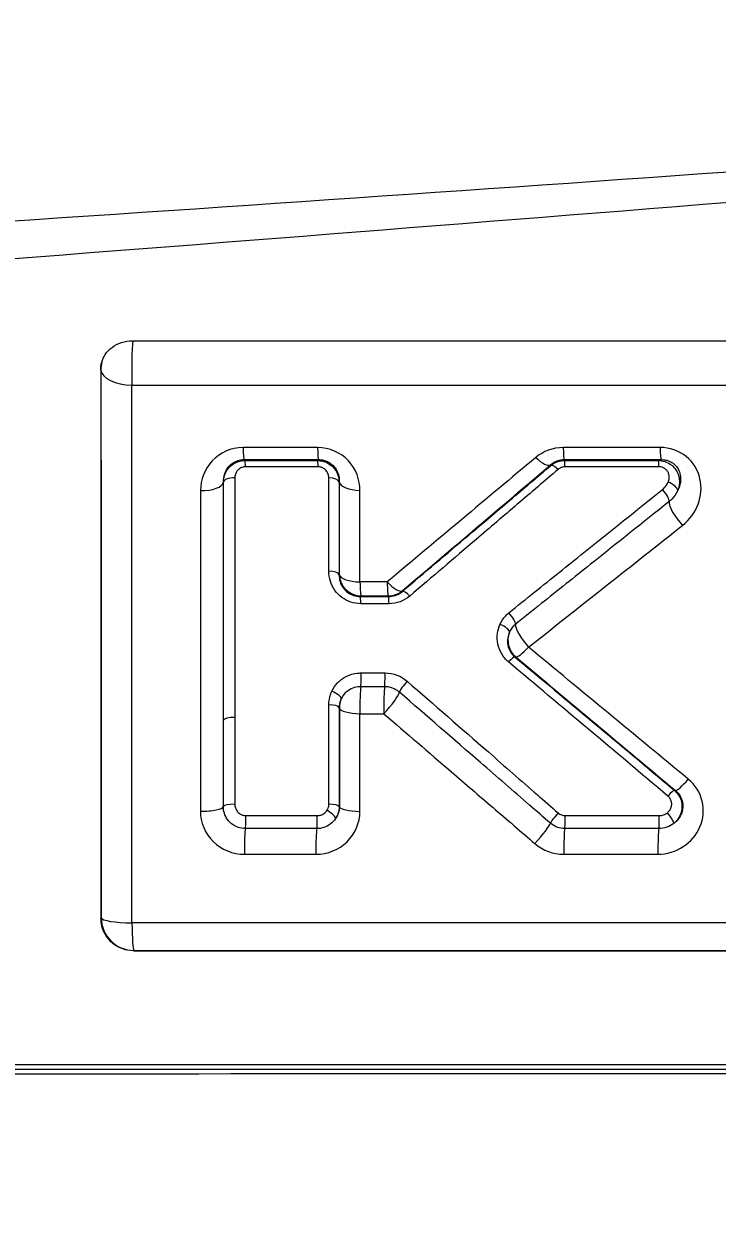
# Model space of a CAD drawing. Header units: millimetres. Extents: x 0 to 594, y 0 to 532.
# Drawn here: x 169.342 to 170.932, y 330.574 to 333.298 of the extents above; entities that cross this region are included whole.
import ezdxf
from ezdxf.lldxf.tags import DXFTag

# ---------------------------------------------------------------- set-up
doc = ezdxf.new("R2010")
doc.units = ezdxf.units.MM
for name, color, linetype, true_color in [('1', 7, 'Continuous', 0xffffff), ('10', 7, 'Continuous', 0xffffff), ('11', 7, 'Continuous', 0xffffff), ('4', 7, 'Continuous', 0xffffff)]:
    doc.layers.add(name, color=color, linetype=linetype, true_color=true_color)
doc.styles.add('iso-1', font='isocp.shx')
tags = doc.linetypes.add('DASHED', pattern=[25.72, 12.86, -12.86]).pattern_tags.tags
tags[6:7] = [DXFTag(74, 4), DXFTag(75, 0), DXFTag(340, '0'), DXFTag(46, 0.0), DXFTag(50, 0.0), DXFTag(44, 0.0), DXFTag(45, 0.0)]
tags[4:5] = [DXFTag(74, 4), DXFTag(75, 0), DXFTag(340, '0'), DXFTag(46, 0.0), DXFTag(50, 0.0), DXFTag(44, 0.0), DXFTag(45, 0.0)]
doc.dimstyles.get("Standard").update_dxf_attribs({"dimtxt": 0.18, "dimasz": 0.18, "dimexe": 0.18, "dimexo": 0.0625, "dimgap": 0.09, "dimtad": 0, "dimtih": 1, "dimtoh": 1, "dimdec": 4, "dimzin": 0, "dimdsep": 46, "dimtxsty": 'Standard', "dimcen": 0.09, "dimadec": 0, "dimazin": 0, "dimtfac": 1, "dimtdec": 4, "dimtofl": 0, "dimtmove": 0, "dimatfit": 3, "dimfxl": 1, "dimtolj": 1, "dimtzin": 0, "dimarcsym": 0})

# ---------------------------------------------------------------- blocks, each defined once
blk = doc.blocks.new('_U0')
at = {"layer": '1', "color": 250, "lineweight": 13}
for p, q in [((163.104778, 323.899195), (163.104778, 366.111489)), ((195.854778, 334.849195), (195.854778, 366.111489)), ((163.104778, 364.611489), (195.854778, 364.611489))]:
    blk.add_line(p, q, dxfattribs=at)
at = {"layer": '1', "color": 250, "lineweight": 18}
for points in [[(163.104778, 364.611489), (166.604776, 365.072273), (166.604779, 364.150705), (163.104778, 364.611489)], [(195.854778, 364.611489), (192.35478, 364.150705), (192.354776, 365.072273), (195.854778, 364.611489)]]:
    blk.add_solid(points, dxfattribs=at)
at = {"layer": '1', "color": 250, "linetype": 'Continuous', "lineweight": 18, "insert": (177.088725, 365.182542), "char_height": 3.5, "attachment_point": 7, "line_spacing_factor": 0.963855, "style": 'iso-1'}
blk.add_mtext('\\W0.6850;655', dxfattribs=at)

msp = doc.modelspace()

# ---------------------------------------------------------------- linework, layer by layer
at = {"layer": '1', "color": 250, "linetype": 'Continuous', "lineweight": 13}
msp.add_arc((163.10478, 409.45204), 121.09098, 275, 90, dxfattribs=at)
at = {"layer": '10', "color": 250, "linetype": 'Continuous', "lineweight": 18}
msp.add_arc((163.10478, 284.3992), 72.5978, 295, 185, dxfattribs=at)
at = {"layer": '11', "color": 250, "linetype": 'DASHED', "lineweight": 18}
msp.add_line((163.10478, 330.8992), (195.85478, 330.8992), dxfattribs=at)
at = {"layer": '4', "color": 250, "linetype": 'Continuous', "lineweight": 13}
for centre, major_axis, ratio, start_param, end_param in [((169.59378, 332.5047), (0, 0.075), 0.057389, 0.5119337, 2.0729245), ((169.59378, 332.5047), (-0.05216, -0.05389), 0.99719, 5.2610538, 5.5096442), ((169.59378, 332.5047), (-0.075, -0.00005), 0.481888, 0.0597639, 1.5201271), ((169.84728, 332.34762), (0, -0.05), 0.056519, 5.1717318, 6.2307416), ((170.0181, 332.34762), (0, -0.05), 0.056, 5.1717295, 6.2307431), ((170.58164, 332.34762), (0, -0.05), 0.054117, 5.1713679, 6.2307485), ((170.80366, 332.34762), (0, -0.05), 0.053301, 5.1710715, 6.2307508), ((170.51842, 332.32428), (0.03237, -0.03811), 0.335772, 5.0185566, 6.227595), ((169.84916, 332.27057), (0, -0.025), 0.056505, 2.0078142, 3.0891489), ((170.01578, 332.27057), (0, -0.025), 0.05603, 2.007808, 3.0891503), ((170.56638, 332.26475), (-0.01617, 0.01907), 0.323998, 5.0061595, 6.227837), ((170.58219, 332.27057), (0, 0.025), 0.054225, 5.1490917, 6.2307482), ((170.79746, 332.27057), (0, 0.025), 0.053462, 5.1488496, 6.2307504), ((169.74989, 332.24739), (-0.05, 0.00002), 0.417755, 1.5193377, 3.0839575), ((169.82479, 332.24553), (0.025, -0.00001), 0.417285, 1.5195212, 3.0839713), ((170.04014, 332.24568), (-0.025, -0.00001), 0.417274, 3.1992137, 4.6613257), ((170.11549, 332.248), (-0.05, -0.00002), 0.417856, 0.0576381, 1.5199635), ((170.81856, 332.23579), (0.02276, -0.01034), 0.399926, 0.1257121, 1.6979978), ((170.80545, 332.21882), (0.01558, -0.01955), 0.306299, 0.2882785, 1.8646894), ((170.85536, 332.16664), (-0.03127, 0.03902), 0.297411, 0.2874046, 1.8525891), ((170.04022, 332.03313), (0.025, 0.00001), 0.362061, 0.0561747, 1.5184137), ((170.11556, 332.03515), (-0.05, -0.00001), 0.362559, 0.0561864, 1.5186155), ((170.11556, 332.03515), (0.03567, -0.03504), 0.997328, 3.9401352, 5.4846428), ((170.11556, 332.03515), (0, -0.05), 0.05584, 5.0828882, 6.2306791), ((170.178, 332.03515), (0.03237, -0.03811), 0.282355, 4.9571848, 6.2286024), ((170.178, 332.03515), (0, -0.05), 0.055674, 5.0828635, 6.2306712), ((170.178, 332.03515), (0.04709, 0.01681), 0.998452, 4.3670755, 5.0577024), ((170.22604, 331.97608), (-0.01617, 0.01907), 0.271362, 4.9451769, 6.2287822), ((170.11365, 331.95853), (0, 0.025), 0.055883, 5.0616844, 6.2307434), ((170.17839, 331.95853), (0, 0.025), 0.055717, 5.0616606, 6.2307439), ((170.4532, 331.93807), (0.01559, -0.01955), 0.257385, 0.227382, 1.8039012), ((170.43267, 331.91131), (0.02298, -0.00985), 0.324708, 0.0808869, 1.6530928), ((170.50216, 331.88366), (-0.03126, 0.03902), 0.248295, 0.2268146, 1.7918931), ((170.50216, 331.88366), (0.00003, -0.05), 0.996613, 4.3341296, 5.5933252), ((170.50216, 331.88366), (-0.03209, -0.03835), 0.174209, 0.0531737, 1.2862196), ((170.45249, 331.82577), (0.01603, 0.01918), 0.163159, 0.0530717, 1.2977223), ((170.11441, 331.80073), (0, 0.025), 0.055963, 3.4382957, 5.0185545), ((170.16908, 331.80073), (0, 0.025), 0.055832, 3.438328, 5.0185299), ((170.2201, 331.78185), (0.01637, 0.01889), 0.15937, 1.3088923, 2.8848659), ((170.0472, 331.75924), (-0.02265, 0.01058), 0.286949, 3.2143529, 4.7868042), ((170.11563, 331.72901), (0, -0.05), 0.055995, 3.4381464, 4.9992276), ((170.17031, 331.72901), (0, -0.05), 0.055866, 3.4381073, 4.9992017), ((170.17031, 331.72901), (-0.03284, -0.03771), 0.150082, 1.3196313, 2.8852521), ((170.0403, 331.72827), (-0.025, -0.00001), 0.283163, 3.1961891, 4.6584234), ((170.11563, 331.72901), (-0.03502, -0.03568), 0.997229, 5.071592, 5.5027788), ((170.11563, 331.72901), (0.05, 0.00001), 0.28332, 3.1961918, 4.6585953), ((169.82462, 331.69937), (0.025, -0.00001), 0.27582, 1.5163872, 3.0871177), ((170.8687, 331.57692), (0.03209, 0.03834), 0.11889, 3.1943269, 4.4903311), ((170.81802, 331.52024), (0.01603, 0.01918), 0.108622, 0.0526718, 1.3598447), ((169.82459, 331.50163), (0.025, 0), 0.224937, 1.5155331, 3.0862652), ((170.04035, 331.5015), (-0.025, 0), 0.224765, 3.1953288, 4.6574675), ((169.7497, 331.50257), (-0.05, 0.00001), 0.225219, 1.5154022, 3.0862615), ((169.84982, 331.47568), (0, 0.025), 0.056691, 3.351813, 4.9320492), ((170.01379, 331.47568), (0, 0.025), 0.056366, 3.3518321, 4.9319542), ((170.03616, 331.48779), (-0.02076, 0.01392), 0.214713, 3.2161366, 4.7898747), ((170.11568, 331.50199), (0.05, 0.00001), 0.224846, 3.1953298, 4.6576311), ((170.56635, 331.48168), (0.01638, 0.01889), 0.105092, 1.3688077, 2.9448892), ((170.5824, 331.47568), (0, -0.025), 0.054972, 0.2098325, 1.7900032), ((170.79823, 331.47568), (0, -0.025), 0.054335, 0.2097066, 1.7898566), ((170.81691, 331.48224), (0.01545, -0.01965), 0.178738, 0.1339708, 1.7106585), ((170.51699, 331.42713), (-0.03283, -0.03771), 0.09561, 1.3795719, 2.9450807), ((169.8507, 331.40233), (0, -0.05), 0.056736, 3.3516302, 4.9127435), ((170.01467, 331.40233), (0, -0.05), 0.056412, 3.351588, 4.9126353), ((170.58326, 331.40233), (0, -0.05), 0.055021, 3.3511823, 4.9122583), ((170.79908, 331.40233), (0, -0.05), 0.054385, 3.3510638, 4.9121139), ((169.59427, 331.24689), (-0.075, -0.00001), 0.15853, 0.0530311, 1.5141577), ((169.59427, 331.24689), (0.05318, -0.05289), 0.997296, 3.9341363, 5.4906417), ((169.59427, 331.24689), (0, 0.075), 0.057305, 1.729757, 3.0891465)]:
    msp.add_ellipse(centre, major_axis=major_axis, ratio=ratio, start_param=start_param, end_param=end_param, dxfattribs=at)
for points, knots in [([(159.85478, 332.75211), (160.51105, 332.69023), (161.16689, 332.65177), (162.47791, 332.6072), (163.13312, 332.60115), (165.09821, 332.61697), (166.4083, 332.67239), (169.02181, 332.82027), (170.32622, 332.91339), (172.93681, 333.09726), (174.24287, 333.18874), (175.55238, 333.25528)], [0, 0, 0, 0, 0.125, 0.125, 0.25, 0.25, 0.5, 0.5, 0.75, 0.75, 1, 1, 1, 1]), ([(175.55274, 333.22537), (174.24325, 333.14831), (172.93771, 333.04535), (170.32857, 332.83703), (169.02512, 332.73087), (166.41326, 332.55348), (165.10402, 332.4815), (163.13841, 332.43703), (162.48274, 332.43291), (161.16999, 332.45559), (160.51292, 332.48235), (159.85478, 332.53117)], [0, 0, 0, 0, 0.25, 0.25, 0.5, 0.5, 0.75, 0.75, 0.875, 0.875, 1, 1, 1, 1]), ([(169.84475, 332.32545), (169.81706, 332.32545), (169.7913, 332.31341), (169.75634, 332.27583), (169.74732, 332.25163), (169.74731, 332.22653)], [0, 0, 0, 0, 0.5, 0.5, 1, 1, 1, 1]), ([(170.01559, 332.32545), (169.98125, 332.32545), (169.94691, 332.32545), (169.88996, 332.32545), (169.86736, 332.32545), (169.84475, 332.32545)], [0, 0, 0, 0, 0.6030485, 0.6030485, 1, 1, 1, 1]), ([(170.11295, 332.22713), (170.11295, 332.2517), (170.10397, 332.27621), (170.06898, 332.31358), (170.04267, 332.32545), (170.01559, 332.32545)], [0, 0, 0, 0, 0.5, 0.5, 1, 1, 1, 1]), ([(170.80127, 332.32548), (170.75922, 332.32548), (170.71718, 332.32547), (170.64316, 332.32547), (170.61118, 332.32547), (170.57921, 332.32547)], [0, 0, 0, 0, 0.568039, 0.568039, 1, 1, 1, 1]), ([(170.8529, 332.14686), (170.88574, 332.17282), (170.90156, 332.21509), (170.88839, 332.27306), (170.87757, 332.29155), (170.84484, 332.318), (170.82319, 332.32548), (170.80127, 332.32548)], [0, 0, 0, 0, 0.5, 0.5, 0.75, 0.75, 1, 1, 1, 1]), ([(169.7998, 332.24617), (169.79964, 332.25271), (169.80062, 332.25925), (169.8049, 332.27142), (169.80815, 332.2772), (169.81541, 332.28528), (169.81861, 332.28808), (169.82399, 332.29152), (169.82578, 332.29251), (169.83105, 332.29497), (169.83481, 332.2962), (169.84043, 332.29723), (169.84215, 332.29745), (169.84496, 332.29765), (169.84605, 332.29769), (169.84714, 332.29769)], [0, 0, 0, 0, 0.2813205, 0.2813205, 0.552653, 0.552653, 0.7118866, 0.7118866, 0.7834918, 0.7834918, 0.9122757, 0.9122757, 0.9664244, 0.9664244, 1, 1, 1, 1]), ([(169.84714, 332.29769), (169.86974, 332.29769), (169.89234, 332.29769), (169.94928, 332.29769), (169.98362, 332.29769), (170.01796, 332.29769)], [0, 0, 0, 0, 0.396946, 0.396946, 1, 1, 1, 1]), ([(170.01796, 332.29769), (170.0218, 332.29771), (170.02579, 332.29725), (170.03057, 332.29606), (170.03158, 332.29578), (170.03659, 332.29417), (170.04038, 332.29233), (170.04432, 332.28976), (170.04493, 332.28934), (170.04965, 332.28592), (170.05308, 332.2824), (170.05902, 332.27433), (170.06136, 332.2696), (170.06489, 332.25891), (170.06572, 332.25278), (170.06557, 332.24678)], [0, 0, 0, 0, 0.1276519, 0.1276519, 0.1617749, 0.1617749, 0.3017253, 0.3017253, 0.3281373, 0.3281373, 0.5115151, 0.5115151, 0.7289626, 0.7289626, 1, 1, 1, 1]), ([(170.51597, 332.30243), (170.45972, 332.2553), (170.40318, 332.20793), (170.28964, 332.11278), (170.23263, 332.06501), (170.1754, 332.01705)], [0, 0, 0, 0, 0.5001709, 0.5001709, 1, 1, 1, 1]), ([(170.55003, 332.28563), (170.5539, 332.28905), (170.5586, 332.29211), (170.56759, 332.29572), (170.57157, 332.2968), (170.57664, 332.29743), (170.57758, 332.29752), (170.57951, 332.29765), (170.5805, 332.29768), (170.5815, 332.29769)], [0, 0, 0, 0, 0.5095493, 0.5095493, 0.8468607, 0.8468607, 0.9221479, 0.9221479, 1, 1, 1, 1]), ([(170.5815, 332.29769), (170.61346, 332.29769), (170.64543, 332.29769), (170.71944, 332.29769), (170.76148, 332.29769), (170.80352, 332.29769)], [0, 0, 0, 0, 0.431962, 0.431962, 1, 1, 1, 1]), ([(170.80352, 332.29769), (170.80721, 332.29772), (170.81106, 332.29735), (170.81592, 332.29626), (170.81707, 332.29595), (170.82173, 332.29452), (170.82514, 332.29297), (170.82915, 332.29051), (170.8301, 332.28987), (170.8349, 332.28634), (170.83811, 332.28292), (170.84344, 332.2752), (170.84541, 332.27073), (170.84814, 332.26091), (170.84862, 332.25544), (170.84793, 332.24385), (170.84645, 332.23767), (170.84334, 332.23008), (170.84254, 332.22836), (170.84166, 332.22667)], [0, 0, 0, 0, 0.0958495, 0.0958495, 0.1253897, 0.1253897, 0.2189804, 0.2189804, 0.249296, 0.249296, 0.3806845, 0.3806845, 0.5337594, 0.5337594, 0.7182902, 0.7182902, 0.9354034, 0.9354034, 1, 1, 1, 1]), ([(169.85044, 332.28115), (169.84788, 332.28115), (169.84529, 332.28073), (169.84052, 332.27915), (169.83827, 332.27797), (169.83423, 332.27502), (169.83242, 332.27317), (169.82932, 332.26891), (169.82807, 332.26639), (169.82647, 332.26126), (169.82607, 332.2586), (169.82607, 332.25595)], [0, 0, 0, 0, 0.1869948, 0.1869948, 0.3736149, 0.3736149, 0.569641, 0.569641, 0.7883546, 0.7883546, 1, 1, 1, 1]), ([(169.84923, 332.29554), (169.87183, 332.29554), (169.89443, 332.29554), (169.94997, 332.29554), (169.98291, 332.29554), (170.01585, 332.29554)], [0, 0, 0, 0, 0.4069458, 0.4069458, 1, 1, 1, 1]), ([(170.01705, 332.28115), (169.99445, 332.28115), (169.97184, 332.28115), (169.91631, 332.28115), (169.88337, 332.28115), (169.85044, 332.28115)], [0, 0, 0, 0, 0.4069454, 0.4069454, 1, 1, 1, 1]), ([(170.04141, 332.2561), (170.04141, 332.25918), (170.04086, 332.26231), (170.03867, 332.26817), (170.03697, 332.27099), (170.03279, 332.27552), (170.03034, 332.27738), (170.02527, 332.27986), (170.02265, 332.28064), (170.01903, 332.28109), (170.01803, 332.28115), (170.01705, 332.28115)], [0, 0, 0, 0, 0.2511634, 0.2511634, 0.5035557, 0.5035557, 0.730416, 0.730416, 0.9276318, 0.9276318, 1, 1, 1, 1]), ([(170.20973, 331.9966), (170.26692, 332.04517), (170.32388, 332.09356), (170.43733, 332.18991), (170.49383, 332.2379), (170.55003, 332.28563)], [0, 0, 0, 0, 0.4998066, 0.4998066, 1, 1, 1, 1]), ([(170.21017, 331.99536), (170.26107, 332.03853), (170.31181, 332.08157), (170.39388, 332.15117), (170.42533, 332.17785), (170.48807, 332.23106), (170.51937, 332.2576), (170.55058, 332.28407)], [0, 0, 0, 0, 0.4449648, 0.4449648, 0.7224818, 0.7224818, 1, 1, 1, 1]), ([(170.56761, 332.27528), (170.53642, 332.24865), (170.50513, 332.22194), (170.44242, 332.16839), (170.41098, 332.14155), (170.32894, 332.0715), (170.27823, 332.0282), (170.22734, 331.98475)], [0, 0, 0, 0, 0.2775262, 0.2775262, 0.5550443, 0.5550443, 1, 1, 1, 1]), ([(170.55058, 332.28407), (170.55155, 332.28488), (170.55256, 332.28566), (170.55765, 332.28928), (170.56223, 332.29158), (170.57189, 332.29472), (170.5771, 332.29554), (170.58226, 332.29554)], [0, 0, 0, 0, 0.1104738, 0.1104738, 0.5499283, 0.5499283, 1, 1, 1, 1]), ([(170.58342, 332.28114), (170.58083, 332.28114), (170.57821, 332.28071), (170.57338, 332.27911), (170.57111, 332.27792), (170.56859, 332.27609), (170.56809, 332.27569), (170.56761, 332.27528)], [0, 0, 0, 0, 0.4439497, 0.4439497, 0.886751, 0.886751, 1, 1, 1, 1]), ([(170.58226, 332.29554), (170.62205, 332.29554), (170.66184, 332.29554), (170.7336, 332.29554), (170.76557, 332.29554), (170.79753, 332.29554)], [0, 0, 0, 0, 0.5545122, 0.5545122, 1, 1, 1, 1]), ([(170.79868, 332.28114), (170.76671, 332.28114), (170.73474, 332.28114), (170.66299, 332.28114), (170.6232, 332.28114), (170.58342, 332.28114)], [0, 0, 0, 0, 0.4454873, 0.4454873, 1, 1, 1, 1]), ([(170.79753, 332.29554), (170.80243, 332.29551), (170.80736, 332.29475), (170.81667, 332.29182), (170.82115, 332.28961), (170.82902, 332.2841), (170.83251, 332.28077), (170.8384, 332.27321), (170.84082, 332.26887), (170.84439, 332.25939), (170.84545, 332.2541), (170.84591, 332.24301), (170.84512, 332.23705), (170.84289, 332.22983), (170.84231, 332.22824), (170.84166, 332.22667)], [0, 0, 0, 0, 0.1498957, 0.1498957, 0.3005805, 0.3005805, 0.4474291, 0.4474291, 0.5994145, 0.5994145, 0.7645977, 0.7645977, 0.9477177, 0.9477177, 1, 1, 1, 1]), ([(170.81978, 332.24613), (170.82014, 332.24693), (170.82046, 332.24775), (170.82172, 332.25142), (170.82223, 332.25445), (170.8222, 332.2601), (170.82178, 332.26279), (170.82014, 332.26762), (170.81901, 332.26983), (170.81616, 332.27367), (170.81445, 332.27537), (170.81056, 332.27817), (170.80832, 332.27929), (170.80364, 332.28077), (170.80113, 332.28114), (170.79868, 332.28114)], [0, 0, 0, 0, 0.0553451, 0.0553451, 0.2478486, 0.2478486, 0.4179436, 0.4179436, 0.5698729, 0.5698729, 0.7125338, 0.7125338, 0.8564502, 0.8564502, 1, 1, 1, 1]), ([(170.04152, 332.04217), (170.04151, 332.07084), (170.0415, 332.09938), (170.04146, 332.17089), (170.04144, 332.21367), (170.04141, 332.2561)], [0, 0, 0, 0, 0.3971313, 0.3971313, 1, 1, 1, 1]), ([(170.0651, 332.24629), (170.06512, 332.20412), (170.06513, 332.16159), (170.06516, 332.09052), (170.06517, 332.06215), (170.06518, 332.03365)], [0, 0, 0, 0, 0.6028669, 0.6028669, 1, 1, 1, 1]), ([(170.06557, 332.24678), (170.06558, 332.21902), (170.06559, 332.19112), (170.06561, 332.12041), (170.06563, 332.07741), (170.06564, 332.03412)], [0, 0, 0, 0, 0.3966629, 0.3966629, 1, 1, 1, 1]), ([(170.80667, 332.22905), (170.80813, 332.23022), (170.8095, 332.23147), (170.81455, 332.23672), (170.8176, 332.2413), (170.81978, 332.24613)], [0, 0, 0, 0, 0.2509239, 0.2509239, 1, 1, 1, 1]), ([(170.11296, 332.01705), (170.11296, 332.05982), (170.11296, 332.1023), (170.11296, 332.17215), (170.11296, 332.19972), (170.11295, 332.22713)], [0, 0, 0, 0, 0.6033415, 0.6033415, 1, 1, 1, 1]), ([(170.45449, 331.94649), (170.47429, 331.96238), (170.49407, 331.97826), (170.55151, 332.02436), (170.58912, 332.05454), (170.68688, 332.13298), (170.7469, 332.18112), (170.80667, 332.22905)], [0, 0, 0, 0, 0.1674743, 0.1674743, 0.4869574, 0.4869574, 1, 1, 1, 1]), ([(170.84166, 332.22667), (170.83845, 332.21959), (170.83394, 332.2129), (170.82643, 332.20514), (170.82432, 332.20321), (170.82208, 332.20143)], [0, 0, 0, 0, 0.7404888, 0.7404888, 1, 1, 1, 1]), ([(170.82208, 332.20143), (170.76225, 332.15367), (170.70215, 332.1057), (170.60428, 332.02756), (170.56664, 331.99749), (170.50913, 331.95157), (170.48934, 331.93576), (170.46952, 331.91993)], [0, 0, 0, 0, 0.5130576, 0.5130576, 0.8325343, 0.8325343, 1, 1, 1, 1]), ([(170.49956, 331.86753), (170.57232, 331.92504), (170.6448, 331.98234), (170.7624, 332.07531), (170.80772, 332.11114), (170.8529, 332.14686)], [0, 0, 0, 0, 0.6135471, 0.6135471, 1, 1, 1, 1]), ([(170.11496, 331.96709), (170.10725, 331.96709), (170.0994, 331.96834), (170.08475, 331.97318), (170.07775, 331.97684), (170.06546, 331.98595), (170.06002, 331.99154), (170.05101, 332.00415), (170.04745, 332.01139), (170.04272, 332.02639), (170.04153, 332.03434), (170.04152, 332.04217)], [0, 0, 0, 0, 0.1937122, 0.1937122, 0.3876449, 0.3876449, 0.5830168, 0.5830168, 0.7897889, 0.7897889, 1, 1, 1, 1]), ([(170.06518, 332.03365), (170.06512, 332.02845), (170.06584, 332.02314), (170.06889, 332.0131), (170.07119, 332.00826), (170.07713, 331.99983), (170.08071, 331.99608), (170.08888, 331.98998), (170.09355, 331.98753), (170.10333, 331.98431), (170.1086, 331.98348), (170.11372, 331.9835)], [0, 0, 0, 0, 0.2197351, 0.2197351, 0.4305993, 0.4305993, 0.6242769, 0.6242769, 0.8125514, 0.8125514, 1, 1, 1, 1]), ([(170.17846, 331.9835), (170.18353, 331.9835), (170.18863, 331.98433), (170.19416, 331.98613), (170.195, 331.98643), (170.20115, 331.9888), (170.20605, 331.9918), (170.21017, 331.99536)], [0, 0, 0, 0, 0.4263217, 0.4263217, 0.5019544, 0.5019544, 1, 1, 1, 1]), ([(170.43397, 331.91955), (170.4371, 331.92689), (170.44161, 331.93379), (170.44941, 331.94211), (170.45188, 331.94439), (170.45449, 331.94649)], [0, 0, 0, 0, 0.7108663, 0.7108663, 1, 1, 1, 1]), ([(170.4538, 331.83347), (170.4475, 331.83876), (170.4421, 331.84518), (170.4339, 331.85909), (170.43097, 331.86677), (170.42769, 331.88266), (170.4274, 331.89109), (170.42934, 331.9062), (170.43122, 331.91308), (170.43397, 331.91955)], [0, 0, 0, 0, 0.2545901, 0.2545901, 0.5089385, 0.5089385, 0.7740466, 0.7740466, 1, 1, 1, 1]), ([(170.46952, 331.91993), (170.46777, 331.91854), (170.46613, 331.91703), (170.46093, 331.91153), (170.45792, 331.90696), (170.45584, 331.90209)], [0, 0, 0, 0, 0.2894338, 0.2894338, 1, 1, 1, 1]), ([(170.45584, 331.90209), (170.45393, 331.89782), (170.4526, 331.89327), (170.45117, 331.88328), (170.45126, 331.87771), (170.45332, 331.86718), (170.45519, 331.86209), (170.46057, 331.85287), (170.46413, 331.8486), (170.46833, 331.84507)], [0, 0, 0, 0, 0.2316704, 0.2316704, 0.5000676, 0.5000676, 0.7524335, 0.7524335, 1, 1, 1, 1]), ([(170.86608, 331.56475), (170.80474, 331.61542), (170.74349, 331.66602), (170.6213, 331.76696), (170.56035, 331.81731), (170.49956, 331.86753)], [0, 0, 0, 0, 0.5002244, 0.5002244, 1, 1, 1, 1]), ([(170.81934, 331.52596), (170.75823, 331.57737), (170.6972, 331.62871), (170.57534, 331.73122), (170.5145, 331.78241), (170.4538, 331.83347)], [0, 0, 0, 0, 0.4997992, 0.4997992, 1, 1, 1, 1]), ([(170.46833, 331.84507), (170.52904, 331.79433), (170.58989, 331.74347), (170.71177, 331.64159), (170.77281, 331.59058), (170.83392, 331.53949)], [0, 0, 0, 0, 0.5001898, 0.5001898, 1, 1, 1, 1]), ([(170.47047, 331.84507), (170.53124, 331.79421), (170.59218, 331.74322), (170.71433, 331.64099), (170.77557, 331.58975), (170.8369, 331.53842)], [0, 0, 0, 0, 0.4998013, 0.4998013, 1, 1, 1, 1]), ([(170.04854, 331.76651), (170.05194, 331.77383), (170.0567, 331.78067), (170.06819, 331.79224), (170.07506, 331.79713), (170.08995, 331.80432), (170.09816, 331.80671), (170.10953, 331.80808), (170.11264, 331.80827), (170.11574, 331.80827)], [0, 0, 0, 0, 0.2977566, 0.2977566, 0.5948937, 0.5948937, 0.8915463, 0.8915463, 1, 1, 1, 1]), ([(170.22143, 331.78926), (170.2833, 331.73532), (170.34531, 331.68123), (170.44489, 331.59434), (170.48239, 331.56161), (170.53584, 331.51496), (170.55176, 331.50106), (170.56769, 331.48716)], [0, 0, 0, 0, 0.5380113, 0.5380113, 0.8624466, 0.8624466, 1, 1, 1, 1]), ([(170.04165, 331.73534), (170.04164, 331.74397), (170.0432, 331.75268), (170.04687, 331.76271), (170.04767, 331.76463), (170.04854, 331.76651)], [0, 0, 0, 0, 0.8083057, 0.8083057, 1, 1, 1, 1]), ([(170.11482, 331.77683), (170.11275, 331.77683), (170.11068, 331.7767), (170.10309, 331.7758), (170.09762, 331.77421), (170.0877, 331.76945), (170.08312, 331.76621), (170.07546, 331.75855), (170.07228, 331.75402), (170.07001, 331.74916)], [0, 0, 0, 0, 0.1086922, 0.1086922, 0.4058008, 0.4058008, 0.7029, 0.7029, 1, 1, 1, 1]), ([(170.20351, 331.76423), (170.2031, 331.76458), (170.20269, 331.76493), (170.19798, 331.76875), (170.19301, 331.77159), (170.18449, 331.77476), (170.18106, 331.77565), (170.17492, 331.77662), (170.1722, 331.77683), (170.16949, 331.77683)], [0, 0, 0, 0, 0.0434272, 0.0434272, 0.4988038, 0.4988038, 0.7819009, 0.7819009, 1, 1, 1, 1]), ([(170.5499, 331.4635), (170.53396, 331.47734), (170.51804, 331.49117), (170.46457, 331.5376), (170.42705, 331.57018), (170.32743, 331.65667), (170.26539, 331.71052), (170.20351, 331.76423)], [0, 0, 0, 0, 0.1375461, 0.1375461, 0.461974, 0.461974, 1, 1, 1, 1]), ([(170.04172, 331.50711), (170.04171, 331.53657), (170.0417, 331.56596), (170.04168, 331.64218), (170.04166, 331.68889), (170.04165, 331.73534)], [0, 0, 0, 0, 0.3843229, 0.3843229, 1, 1, 1, 1]), ([(170.07001, 331.74916), (170.06942, 331.74793), (170.06888, 331.74667), (170.06639, 331.74009), (170.0653, 331.73437), (170.06526, 331.72866)], [0, 0, 0, 0, 0.1924632, 0.1924632, 1, 1, 1, 1]), ([(170.06526, 331.72866), (170.06527, 331.68249), (170.06528, 331.63606), (170.0653, 331.5603), (170.0653, 331.53109), (170.06531, 331.50181)], [0, 0, 0, 0, 0.6156778, 0.6156778, 1, 1, 1, 1]), ([(170.06571, 331.72822), (170.06571, 331.69942), (170.06572, 331.67052), (170.06573, 331.59504), (170.06574, 331.5483), (170.06575, 331.50137)], [0, 0, 0, 0, 0.3840282, 0.3840282, 1, 1, 1, 1]), ([(169.82598, 331.70625), (169.82598, 331.65787), (169.82597, 331.60922), (169.82597, 331.54267), (169.82597, 331.52497), (169.82597, 331.50724)], [0, 0, 0, 0, 0.7345084, 0.7345084, 1, 1, 1, 1]), ([(170.11294, 331.49076), (170.11294, 331.53712), (170.11295, 331.58329), (170.11295, 331.65786), (170.11295, 331.68641), (170.11295, 331.71486)], [0, 0, 0, 0, 0.6159713, 0.6159713, 1, 1, 1, 1]), ([(170.16763, 331.71486), (170.21906, 331.67065), (170.2706, 331.62634), (170.35417, 331.55451), (170.38616, 331.52701), (170.45018, 331.47198), (170.48223, 331.44444), (170.51429, 331.41688)], [0, 0, 0, 0, 0.4467698, 0.4467698, 0.7233802, 0.7233802, 1, 1, 1, 1]), ([(170.79641, 331.39241), (170.83786, 331.39241), (170.8773, 331.41827), (170.90063, 331.47373), (170.90254, 331.49456), (170.8931, 331.53382), (170.88198, 331.55161), (170.86608, 331.56475)], [0, 0, 0, 0, 0.5, 0.5, 0.75, 0.75, 1, 1, 1, 1]), ([(170.83392, 331.53949), (170.83805, 331.53603), (170.84164, 331.53183), (170.84717, 331.52264), (170.84918, 331.51753), (170.85141, 331.50705), (170.85165, 331.50154), (170.85036, 331.49076), (170.84876, 331.48535), (170.8439, 331.47531), (170.84052, 331.47057), (170.8353, 331.46537), (170.83402, 331.46422), (170.8327, 331.46314)], [0, 0, 0, 0, 0.1860868, 0.1860868, 0.3714837, 0.3714837, 0.5573574, 0.5573574, 0.7471025, 0.7471025, 0.9419682, 0.9419682, 1, 1, 1, 1]), ([(170.8369, 331.53842), (170.84106, 331.53495), (170.84464, 331.53072), (170.85003, 331.52154), (170.8519, 331.51644), (170.8538, 331.50603), (170.8538, 331.50057), (170.85201, 331.48991), (170.8501, 331.48459), (170.84462, 331.47475), (170.84091, 331.47016), (170.83534, 331.46518), (170.83404, 331.46413), (170.8327, 331.46314)], [0, 0, 0, 0, 0.1768225, 0.1768225, 0.3559454, 0.3559454, 0.5417238, 0.5417238, 0.7373848, 0.7373848, 0.9417789, 0.9417789, 1, 1, 1, 1]), ([(169.82597, 331.50724), (169.82597, 331.50454), (169.82638, 331.50181), (169.82804, 331.49647), (169.82937, 331.49381), (169.83281, 331.48912), (169.83496, 331.48703), (169.83918, 331.48418), (169.84115, 331.48318), (169.84576, 331.48159), (169.8485, 331.48113), (169.8512, 331.48113)], [0, 0, 0, 0, 0.2045543, 0.2045543, 0.4222155, 0.4222155, 0.6400115, 0.6400115, 0.7998331, 0.7998331, 1, 1, 1, 1]), ([(170.03753, 331.49332), (170.03865, 331.495), (170.03957, 331.49683), (170.04121, 331.50139), (170.04172, 331.50427), (170.04172, 331.50711)], [0, 0, 0, 0, 0.4133485, 0.4133485, 1, 1, 1, 1]), ([(170.81824, 331.48772), (170.81892, 331.48826), (170.81957, 331.48883), (170.82225, 331.49142), (170.82399, 331.49378), (170.82652, 331.4988), (170.82736, 331.5015), (170.82809, 331.5069), (170.828, 331.50966), (170.82694, 331.51491), (170.82595, 331.51748), (170.82321, 331.5221), (170.82141, 331.52422), (170.81934, 331.52596)], [0, 0, 0, 0, 0.0586793, 0.0586793, 0.2556121, 0.2556121, 0.4466313, 0.4466313, 0.6324188, 0.6324188, 0.8163205, 0.8163205, 1, 1, 1, 1]), ([(169.74693, 331.49133), (169.74692, 331.46539), (169.7579, 331.43974), (169.79521, 331.40316), (169.82135, 331.39238), (169.84792, 331.39238)], [0, 0, 0, 0, 0.5, 0.5, 1, 1, 1, 1]), ([(169.85011, 331.45123), (169.8501, 331.45123), (169.85009, 331.45123), (169.84459, 331.45123), (169.839, 331.45217), (169.82964, 331.4554), (169.82565, 331.45739), (169.81722, 331.46308), (169.81293, 331.46721), (169.80619, 331.47636), (169.8036, 331.48148), (169.80041, 331.49168), (169.79962, 331.49685), (169.79962, 331.50194)], [0, 0, 0, 0, 0.0002547, 0.0002547, 0.2076037, 0.2076037, 0.3716511, 0.3716511, 0.5906791, 0.5906791, 0.8037793, 0.8037793, 1, 1, 1, 1]), ([(170.0119, 331.39238), (170.03862, 331.39238), (170.06465, 331.40309), (170.10189, 331.43932), (170.11294, 331.46468), (170.11294, 331.49076)], [0, 0, 0, 0, 0.5, 0.5, 1, 1, 1, 1]), ([(170.01516, 331.48113), (170.01791, 331.48113), (170.02068, 331.48158), (170.02618, 331.48338), (170.02894, 331.48485), (170.03375, 331.48854), (170.03586, 331.49081), (170.03753, 331.49332)], [0, 0, 0, 0, 0.3084333, 0.3084333, 0.6541769, 0.6541769, 1, 1, 1, 1]), ([(170.06531, 331.50181), (170.06534, 331.49614), (170.06436, 331.49039), (170.06113, 331.48126), (170.05931, 331.4776), (170.05709, 331.47424)], [0, 0, 0, 0, 0.5868928, 0.5868928, 1, 1, 1, 1]), ([(170.06575, 331.50137), (170.0657, 331.49575), (170.06463, 331.49011), (170.06125, 331.48114), (170.05937, 331.47755), (170.05709, 331.47424)], [0, 0, 0, 0, 0.5840458, 0.5840458, 1, 1, 1, 1]), ([(170.56769, 331.48716), (170.56996, 331.48518), (170.57266, 331.48358), (170.57813, 331.48161), (170.58096, 331.48112), (170.58375, 331.48112)], [0, 0, 0, 0, 0.5217493, 0.5217493, 1, 1, 1, 1]), ([(170.58375, 331.48112), (170.63367, 331.48112), (170.6836, 331.48112), (170.73758, 331.48112), (170.74163, 331.48112), (170.76364, 331.48112), (170.7816, 331.48112), (170.79955, 331.48112)], [0, 0, 0, 0, 0.6940257, 0.6940257, 0.7504052, 0.7504052, 1, 1, 1, 1]), ([(170.79955, 331.48112), (170.80291, 331.48112), (170.8063, 331.48173), (170.81261, 331.48397), (170.81562, 331.48565), (170.81824, 331.48772)], [0, 0, 0, 0, 0.4978166, 0.4978166, 1, 1, 1, 1]), ([(170.05709, 331.47424), (170.05395, 331.46956), (170.04998, 331.46533), (170.04087, 331.45837), (170.03558, 331.45558), (170.02493, 331.45211), (170.01948, 331.45123), (170.01408, 331.45123)], [0, 0, 0, 0, 0.3380588, 0.3380588, 0.6830604, 0.6830604, 1, 1, 1, 1]), ([(170.58269, 331.45123), (170.577, 331.45123), (170.57121, 331.45224), (170.56003, 331.45624), (170.55453, 331.45947), (170.5499, 331.4635)], [0, 0, 0, 0, 0.4796257, 0.4796257, 1, 1, 1, 1]), ([(170.8327, 331.46314), (170.82797, 331.45942), (170.82255, 331.45642), (170.81101, 331.45234), (170.80472, 331.45123), (170.79851, 331.45123)], [0, 0, 0, 0, 0.4949421, 0.4949421, 1, 1, 1, 1]), ([(170.01408, 331.45123), (169.9808, 331.45123), (169.94752, 331.45123), (169.89286, 331.45123), (169.87149, 331.45123), (169.85011, 331.45123)], [0, 0, 0, 0, 0.6088993, 0.6088993, 1, 1, 1, 1]), ([(170.79851, 331.45123), (170.76523, 331.45123), (170.73194, 331.45123), (170.66, 331.45123), (170.62135, 331.45123), (170.58269, 331.45123)], [0, 0, 0, 0, 0.462657, 0.462657, 1, 1, 1, 1]), ([(169.84792, 331.39238), (169.87998, 331.39238), (169.91203, 331.39238), (169.96669, 331.39238), (169.9893, 331.39238), (170.0119, 331.39238)], [0, 0, 0, 0, 0.5864591, 0.5864591, 1, 1, 1, 1]), ([(170.58057, 331.3924), (170.62054, 331.3924), (170.66052, 331.3924), (170.73246, 331.3924), (170.76444, 331.3924), (170.79641, 331.39241)], [0, 0, 0, 0, 0.5556157, 0.5556157, 1, 1, 1, 1]), ([(159.85478, 330.92021), (160.63856, 330.92001), (161.42105, 330.91896), (162.98483, 330.91657), (163.76611, 330.91524), (166.1091, 330.91188), (167.67003, 330.91061), (170.79241, 330.9097), (172.35386, 330.90993), (175.47839, 330.90942), (177.04118, 330.90895), (178.60478, 330.90516)], [0, 0, 0, 0, 0.125, 0.125, 0.25, 0.25, 0.5, 0.5, 0.75, 0.75, 1, 1, 1, 1]), ([(178.60478, 330.89323), (177.04118, 330.88944), (175.47839, 330.88897), (172.35386, 330.88846), (170.79241, 330.88869), (167.67003, 330.88778), (166.1091, 330.88651), (163.76611, 330.88315), (162.98483, 330.88182), (161.42105, 330.87943), (160.63856, 330.87838), (159.85478, 330.87818)], [0, 0, 0, 0, 0.25, 0.25, 0.5, 0.5, 0.75, 0.75, 0.875, 0.875, 1, 1, 1, 1])]:
    msp.add_open_spline(points, degree=3, knots=knots, dxfattribs=at)
at = {"layer": '4', "color": 250, "linetype": 'Continuous', "lineweight": 18}
for points, knots in [([(169.52073, 332.52098), (169.52234, 332.52718), (169.52504, 332.5332), (169.53279, 332.54492), (169.53824, 332.5506), (169.55087, 332.55987), (169.55823, 332.5636), (169.57412, 332.56872), (169.58294, 332.57009), (169.59167, 332.57009)], [0, 0, 0, 0, 0.2227275, 0.2227275, 0.4780814, 0.4780814, 0.7334528, 0.7334528, 1, 1, 1, 1]), ([(169.79983, 332.24614), (169.7999, 332.25134), (169.80078, 332.25657), (169.80412, 332.26666), (169.80671, 332.2716), (169.81302, 332.27996), (169.81671, 332.28356), (169.82486, 332.28935), (169.8294, 332.29163), (169.83897, 332.29472), (169.84412, 332.29554), (169.84923, 332.29554)], [0, 0, 0, 0, 0.2031243, 0.2031243, 0.4162526, 0.4162526, 0.612306, 0.612306, 0.8041507, 0.8041507, 1, 1, 1, 1]), ([(170.01585, 332.29554), (170.01783, 332.29553), (170.01981, 332.29541), (170.02704, 332.29451), (170.03226, 332.29298), (170.0424, 332.28811), (170.04734, 332.28449), (170.05577, 332.2756), (170.05927, 332.27007), (170.06382, 332.25853), (170.06502, 332.25237), (170.0651, 332.24629)], [0, 0, 0, 0, 0.0752932, 0.0752932, 0.2800985, 0.2800985, 0.5112369, 0.5112369, 0.7598013, 0.7598013, 1, 1, 1, 1]), ([(169.79962, 331.50194), (169.79963, 331.51956), (169.79963, 331.53716), (169.79964, 331.6033), (169.79965, 331.65166), (169.79966, 331.69975)], [0, 0, 0, 0, 0.2654914, 0.2654914, 1, 1, 1, 1]), ([(169.59325, 331.17119), (169.58502, 331.17119), (169.57667, 331.17258), (169.5611, 331.17797), (169.55367, 331.18203), (169.54079, 331.1922), (169.53516, 331.19843), (169.52634, 331.21218), (169.52305, 331.21991), (169.51967, 331.2337), (169.51894, 331.23978), (169.51894, 331.24581)], [0, 0, 0, 0, 0.2114507, 0.2114507, 0.4230204, 0.4230204, 0.6330958, 0.6330958, 0.8442946, 0.8442946, 1, 1, 1, 1])]:
    msp.add_open_spline(points, degree=3, knots=knots, dxfattribs=at)
for points in [[(169.59167, 332.57009), (171.41708, 332.57003), (173.24348, 332.57033), (175.07123, 332.57044)], [(169.51842, 332.50297), (169.51842, 332.50904), (169.5192, 332.51512), (169.52073, 332.52098)], [(169.51842, 332.50297), (169.51872, 332.11208), (169.51887, 331.68638), (169.51894, 331.24581)], [(169.51892, 332.50249), (169.51918, 332.11179), (169.51931, 331.68662), (169.51938, 331.24625)], [(169.79966, 331.69975), (169.79969, 331.88671), (169.79974, 332.06942), (169.7998, 332.24617)], [(169.59325, 331.17119), (171.41872, 331.17119), (173.24483, 331.1712), (175.07243, 331.1712)]]:
    msp.add_open_spline(points, degree=3, dxfattribs=at)
at = {"layer": '4', "color": 250, "linetype": 'Continuous', "lineweight": 13}
for points in [[(169.51842, 332.50297), (169.51859, 332.50281), (169.51875, 332.50265), (169.51892, 332.50249)], [(169.59001, 332.46861), (171.41573, 332.46851), (173.24234, 332.46907), (175.07038, 332.4693)], [(169.59003, 331.23502), (169.59007, 331.66739), (169.59008, 332.08488), (169.59001, 332.46861)], [(170.57921, 332.32547), (170.55553, 332.32546), (170.53308, 332.31677), (170.51597, 332.30243)], [(169.84923, 332.29554), (169.84853, 332.29625), (169.84783, 332.29697), (169.84714, 332.29769)], [(170.01796, 332.29769), (170.01725, 332.29697), (170.01655, 332.29625), (170.01585, 332.29554)], [(170.58226, 332.29554), (170.582, 332.29625), (170.58175, 332.29697), (170.5815, 332.29769)], [(170.80352, 332.29769), (170.80152, 332.29697), (170.79953, 332.29625), (170.79753, 332.29554)], [(170.55003, 332.28563), (170.55021, 332.28511), (170.55039, 332.28459), (170.55058, 332.28407)], [(169.79966, 331.69975), (169.7997, 331.88666), (169.79975, 332.06941), (169.79983, 332.24614)], [(169.7998, 332.24617), (169.79981, 332.24616), (169.79982, 332.24615), (169.79983, 332.24614)], [(169.82607, 332.25595), (169.82603, 332.07816), (169.826, 331.8943), (169.82598, 331.70625)], [(170.0651, 332.24629), (170.06526, 332.24645), (170.06541, 332.24662), (170.06557, 332.24678)], [(169.74731, 332.22653), (169.74714, 331.99076), (169.74702, 331.74417), (169.74693, 331.49133)], [(170.06564, 332.03412), (170.06548, 332.03396), (170.06533, 332.03381), (170.06518, 332.03365)], [(170.1754, 332.01705), (170.15459, 332.01705), (170.13377, 332.01705), (170.11296, 332.01705)], [(170.21017, 331.99536), (170.21002, 331.99577), (170.20988, 331.99618), (170.20973, 331.9966)], [(170.11372, 331.9835), (170.11429, 331.98407), (170.11485, 331.98464), (170.11541, 331.98522)], [(170.11372, 331.9835), (170.1353, 331.9835), (170.15688, 331.9835), (170.17846, 331.9835)], [(170.11541, 331.98522), (170.13622, 331.98522), (170.15704, 331.98522), (170.17785, 331.98522)], [(170.17785, 331.98522), (170.17805, 331.98464), (170.17826, 331.98407), (170.17846, 331.9835)], [(170.22734, 331.98475), (170.21433, 331.97364), (170.19748, 331.96709), (170.1797, 331.96709)], [(170.1797, 331.96709), (170.15812, 331.96709), (170.13654, 331.96709), (170.11496, 331.96709)], [(170.46833, 331.84507), (170.46904, 331.84507), (170.46976, 331.84507), (170.47047, 331.84507)], [(170.11574, 331.80827), (170.13397, 331.80827), (170.15219, 331.80827), (170.17041, 331.80827)], [(170.17041, 331.80827), (170.18913, 331.80827), (170.20749, 331.80142), (170.22143, 331.78926)], [(170.16949, 331.77683), (170.15127, 331.77683), (170.13304, 331.77683), (170.11482, 331.77683)], [(170.06526, 331.72866), (170.06541, 331.72852), (170.06556, 331.72837), (170.06571, 331.72822)], [(170.11295, 331.71486), (170.13118, 331.71486), (170.1494, 331.71486), (170.16763, 331.71486)], [(170.8369, 331.53842), (170.8359, 331.53878), (170.83491, 331.53913), (170.83392, 331.53949)], [(169.8512, 331.48113), (169.90585, 331.48113), (169.96051, 331.48113), (170.01516, 331.48113)], [(170.06575, 331.50137), (170.0656, 331.50152), (170.06546, 331.50166), (170.06531, 331.50181)], [(170.51429, 331.41688), (170.53267, 331.40108), (170.55626, 331.3924), (170.58057, 331.3924)], [(169.51938, 331.24625), (169.51923, 331.2461), (169.51909, 331.24596), (169.51894, 331.24581)], [(175.06948, 331.23539), (173.24178, 331.23508), (171.41559, 331.23514), (169.59003, 331.23502)], [(169.59325, 331.17119), (169.59351, 331.17146), (169.59378, 331.17173), (169.59405, 331.172)], [(169.59405, 331.172), (171.41899, 331.17199), (173.24457, 331.172), (175.07166, 331.17198)]]:
    msp.add_open_spline(points, degree=3, dxfattribs=at)

# ---------------------------------------------------------------- dimensions: what is measured, and where the dimension line sits
at = {"layer": '1', "color": 250, "linetype": 'Continuous', "lineweight": 18}
dim = msp.add_linear_dim(base=(195.85478, 364.61149), p1=(163.10478, 323.3992), p2=(195.85478, 330.8992), dimstyle='Standard', override={"dimtxt": 3.5, "dimasz": 3.5, "dimexe": 1.5, "dimexo": 0.5, "dimgap": 1.75, "dimtad": 1, "dimtih": 1, "dimtoh": 0, "dimdec": 2, "dimlfac": 20, "dimzin": 8, "dimdsep": 46, "dimlunit": 2, "dimtxsty": 'iso-1', "dimsah": 1, "dimse1": 0, "dimse2": 0, "dimsd1": 0, "dimsd2": 0, "dimclrd": 250, "dimclre": 250, "dimclrt": 250, "dimtol": 0, "dimtm": -0.1, "dimtfac": 0.7, "dimtdec": 2, "dimtofl": 1, "dimtmove": 0, "dimatfit": 2, "dimtzin": 8, "dimlwd": 13, "dimlwe": 13}, dxfattribs=at)
dim.commit()
dim.dimension.update_dxf_attribs({"geometry": '_U0', "text_midpoint": (179.47978, 364.61149), "dimtype": 160})

doc.saveas('drawing.dxf')
